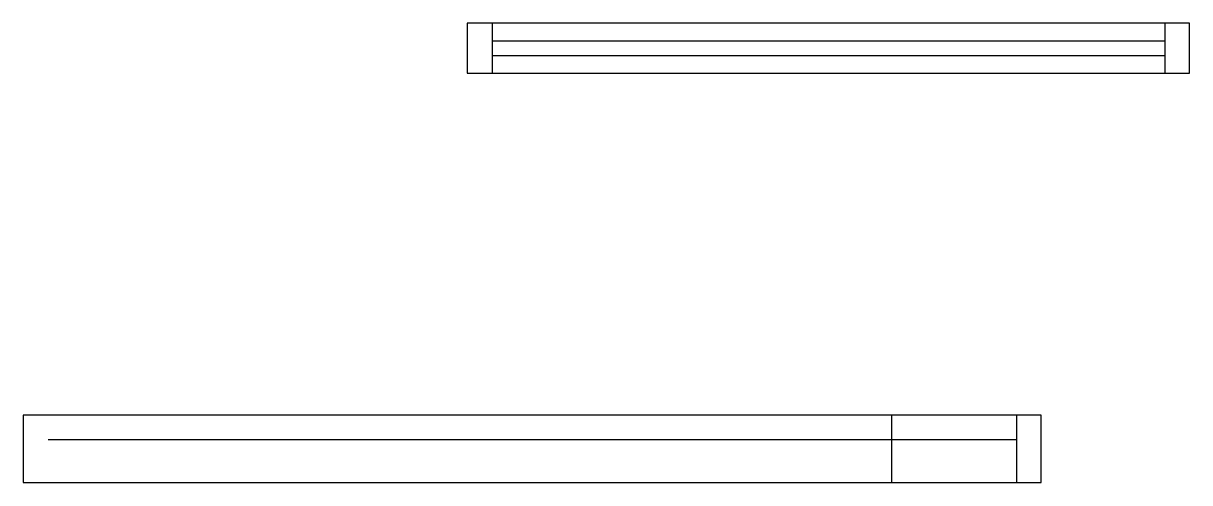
# Model space of a CAD drawing. Header units: metres. Extents: x 2487 to 2814, y 16768 to 16897.
import ezdxf

# ---------------------------------------------------------------- set-up
doc = ezdxf.new("R2010")
doc.units = ezdxf.units.M
for name, color, linetype in [('Painéis', 7, 'Continuous'), ('SARR_2.2x7', 7, 'Continuous'), ('SARR_EDITAR', 7, 'Continuous')]:
    doc.layers.add(name, color=color, linetype=linetype)

msp = doc.modelspace()

# ---------------------------------------------------------------- linework, layer by layer
at = {"layer": 'Painéis', "color": 7, "lineweight": 25}
msp.add_line((2730.68, 16767.64), (2730.68, 16786.64), dxfattribs=at)
for points in [[(2611.36, 16896.66), (2611.36, 16882.66), (2814.36, 16882.66), (2814.36, 16896.66), (2611.36, 16896.66)], [(2486.68, 16786.64), (2486.68, 16767.64), (2772.68, 16767.64), (2772.68, 16786.64), (2486.68, 16786.64)]]:
    msp.add_lwpolyline(points, dxfattribs=at)
at = {"layer": 'SARR_2.2x7', "color": 7, "lineweight": 25}
for p, q in [((2618.36, 16896.66), (2618.36, 16882.66)), ((2807.36, 16896.66), (2807.36, 16882.66)), ((2765.68, 16786.64), (2765.68, 16767.64)), ((2765.68, 16779.64), (2493.68, 16779.64))]:
    msp.add_line(p, q, dxfattribs=at)
at = {"layer": 'SARR_EDITAR', "color": 7, "lineweight": 25}
for p, q in [((2807.36, 16891.66), (2618.36, 16891.66)), ((2618.36, 16887.66), (2807.36, 16887.66))]:
    msp.add_line(p, q, dxfattribs=at)

doc.saveas('drawing.dxf')
